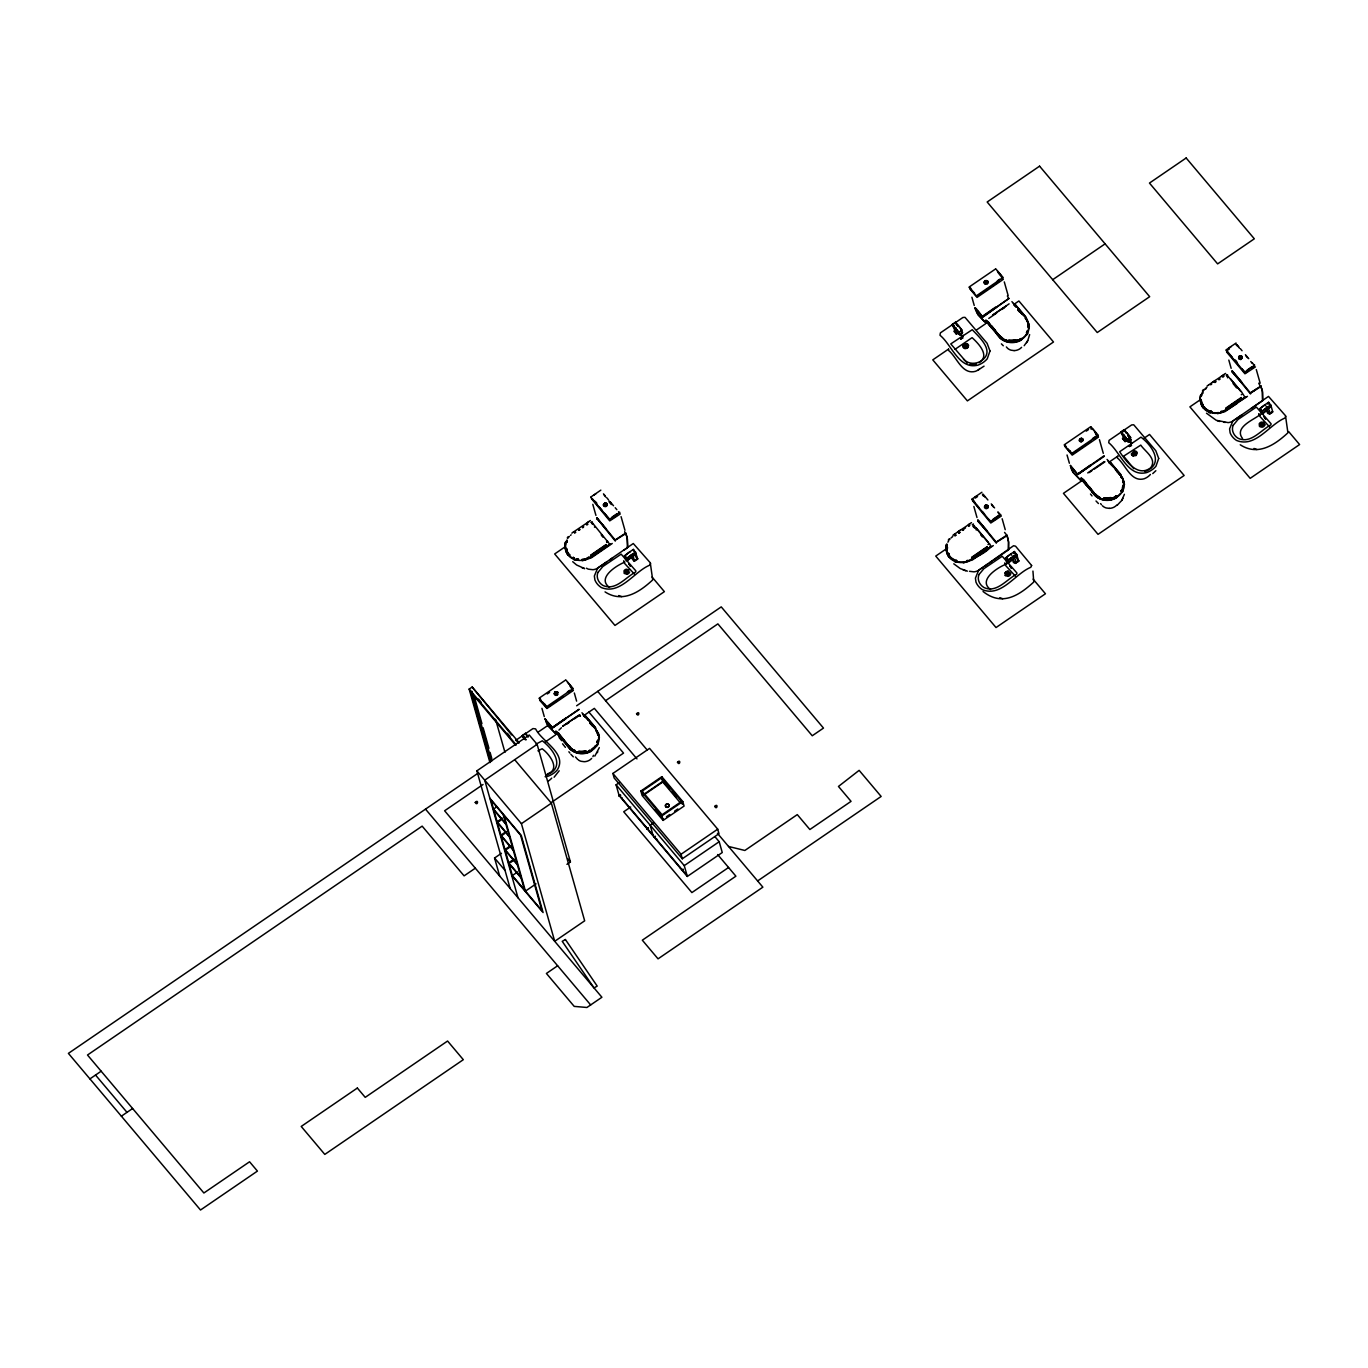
<?xml version="1.0" encoding="UTF-8"?>
<svg xmlns="http://www.w3.org/2000/svg" width="1368" height="1368" viewBox="0 0 1368 1368"><rect width="100%" height="100%" fill="white"/><g stroke="black" fill="none" stroke-linecap="round" stroke-linejoin="round"><path stroke-width="1.5" d="M650.569 563.36L649.749 565.172C634.239 571.396 620.268 595.405 601.27 587.522A20.298 17.493 -15.8 0 1 594.909 579.981L594.362 575.996L597.628 568.079L633.281 543.524L650.279 562.795L652.707 579.912C639.42 592.207 622.628 603.339 605.049 591.899M1032.943 571.072L1033.763 582.033C1018.288 596.191 1001.667 606.263 983.062 591.506M1285.783 416.265L1284.962 418.061C1269.453 424.285 1255.482 448.311 1236.484 440.411A20.298 17.493 -15.8 0 1 1230.123 432.887L1229.593 428.885L1232.842 420.985L1268.495 396.412L1285.493 415.701L1287.921 432.801C1274.634 445.113 1257.859 456.245 1240.263 444.788M555.528 694.91L556.605 694.859A1.83 1.573 -15.8 0 0 557.511 694.294C559.409 692.584 552.125 696.791 555.613 691.849C561.034 695.029 550.295 692.926 557.118 692.311A1.881 1.624 -15.8 0 1 557.614 692.738L556.417 691.951L556.981 693.901M987.354 281.911L986.619 283.125M1082.567 439.812C1083.456 442.223 1076.548 438.803 1082.31 438.581A2.001 1.71 -15.8 0 1 1082.943 439.333L1083.046 439.744M605.596 506.006L605.819 506.074A2.001 1.71 -15.8 0 0 606.725 505.459C606.178 499.149 607.306 508.195 603.716 504.792C606.64 501.475 602.279 503.988 606.52 503.68M987.764 505.476L987.781 507.579A2.001 1.71 -15.8 0 1 986.875 508.195L987.508 505.698L987.422 507.135M1242.212 357.937L1241.939 358.365A2.001 1.71 -15.8 0 1 1241.033 358.98L1241.853 356.997L1240.314 358.809L1239.032 356.962L1240.588 356.022L1241.785 357.082M986.824 508.229L987.85 505.681M1240.964 358.997C1243.119 357.869 1241.221 354.073 1242.195 357.92M556.519 692.003L555.015 692.482L557.392 692.892M555.254 692.926L555.784 692.225M555.545 692.037L556.246 691.866M985.182 281.569L986.619 280.679L987.884 281.808M986.106 280.816L984.55 281.825L985.405 283.45L987.542 282.218L985.507 280.782L987.08 281.175M1080.327 439.333C1084.79 439.675 1080.857 441.642 1080.019 441.06M1082.498 439.607L1081.353 438.529L1080.378 439.367M1080.925 438.991L1082.977 439.384L1081.028 438.29L1079.318 439.744L1080.549 438.632M962.781 346.412L963.397 344.428M967.142 346.531L965.021 347.438A1.83 1.573 -15.8 0 1 964.03 346.258L965.107 344.685M964.115 345.83L964.235 346.651A1.727 1.488 -15.8 0 0 965.175 347.763L967.056 347.301L967.261 345.796A1.727 1.488 -15.8 0 0 966.321 344.685M1132.807 453.27L1132.738 453.697A1.83 1.573 -15.8 0 0 1133.73 454.894L1135.628 454.313M1135.97 453.253L1135.714 454.398M1136.073 453.287L1135.748 454.757M1079.899 440.599L1080.617 440.958M556.93 694.038L554.929 693.952L555.288 692.14M986.379 280.543L987.063 280.748M1081.199 438.376L1081.832 438.393M987.679 282.902L987.474 283.193A1.83 1.573 -15.8 0 1 986.585 283.757L987.679 282.663M1082.823 440.667L1082.618 440.958A1.83 1.573 -15.8 0 1 1081.729 441.522L1082.823 440.428M524.696 738.378L524.816 738.429A23.923 4.412 55.6 0 1 526.03 739.883A29.463 5.438 55.6 0 0 524.628 738.121L522.371 735.471L525.5 733.316L527.757 735.984A29.463 5.438 55.6 0 1 528.219 736.531M527.826 736.24L527.945 736.292A23.923 4.412 55.6 0 1 528.356 736.771M987.422 505.698C985.49 504.04 984.259 510.486 987.593 506.793M1241.545 357.8L1240.827 358.211A2.36 2.035 -15.8 0 0 1239.63 356.689L1239.596 358.365L1241.631 357.732M557.204 691.917L554.912 692.02L554.279 693.918A1.984 1.71 -15.8 0 0 554.929 694.67L555.408 694.807M554.981 693.986L555.374 692.567M1080.566 438.871L1079.694 440.017L1080.771 439.043M605.135 506.211L604.006 505.921A1.83 1.573 -15.8 0 1 603.425 505.168C603.921 501.304 609.803 505.134 604.588 504.142M1240.759 359.066L1239.22 358.826A1.83 1.573 -15.8 0 1 1238.639 358.074L1239.049 356.62M557.734 692.67L555.049 692.02L554.519 694.157M628.391 572.251L626.698 570.764M1009.362 573.551L1009.293 574.355A1.83 1.573 -15.8 0 1 1007.857 575.329L1006.215 574.44M1263.519 424.337L1263.348 425.055A1.727 1.488 -15.8 0 1 1261.997 425.978L1260.834 425.773M1263.605 425.157L1261.792 423.225A1.83 1.573 -15.8 0 0 1260.373 424.166L1260.783 425.875M1264.836 424.832L1263.861 422.456M615.309 541.078L596.893 518.352M996.366 543.199L977.966 520.575M1250.523 393.984L1232.123 371.361M604.553 506.057L603.391 504.706L604.622 503.39A1.881 1.624 -15.8 0 0 603.869 503.988L604.143 505.596M986.619 508.28L985.063 508.041A1.83 1.573 -15.8 0 1 984.515 507.408L985.268 505.408M986.704 508.161C981.677 505.801 988.295 504.843 987.08 505.134M1240.708 358.177L1240.725 358.142A2.377 2.035 -15.8 0 0 1239.442 356.672L1241.853 356.928M605.716 503.578L604.913 503.116L606.229 503.424M986.55 507.511L985.199 507.066L986.961 507.46M1240.52 358.45L1239.579 357.219M1240.861 358.929C1234.945 357.766 1243.495 354.876 1241.357 356.962M623.808 550.278L627.416 547.816L627.69 545.576L626.954 536.94L624.646 531.656M987.645 506.605L986.431 508.007L984.515 506.929M1006.078 551.578L1008.472 549.936L1008.609 542.361L1007.122 535.572L1004.557 532.409M1251.156 408.57L1262.63 400.721L1262.168 389.846L1258.714 383.194M985.37 283.774L984.481 283.056M1012.799 556.212L1015.449 556.742L1015.501 554.143M627.416 547.816L627.467 539.642A75.462 13.919 55.6 0 0 626.886 536.615L625.792 533.024L615.155 539.984L596.841 517.72M1008.472 549.936L1008.524 541.762A75.462 13.919 55.6 0 0 1007.942 538.736L1006.865 535.144L996.212 542.104L977.898 519.84M1262.63 400.721L1262.681 392.548A75.462 13.919 55.6 0 0 1262.1 389.521L1260.749 386.169M985.883 280.526L984.618 282.492L986.533 283.672M986.875 505.391L985.747 505.151A1.984 1.71 -15.8 0 0 984.84 505.784L984.515 506.776M984.892 506.348L984.96 506.314A1.796 1.556 -15.8 0 0 984.738 506.912L984.84 506.895M1239.203 357.988C1240.52 358.69 1237.407 356.176 1240.383 358.467M982.822 317.222L1008.746 298.515L1007.344 295.95M986.02 505.083L984.926 505.767M1241.58 356.467L1239.853 356.108L1241.238 355.919M1080.327 441.385L1079.728 441.094M1239.032 357.236L1239.117 357.082A1.813 1.573 -15.8 0 0 1238.81 357.749M984.652 281.876L986.619 283.039L984.635 281.705M596.602 518.882L597.2 518.147L606.195 529.553M1029.642 334.63L1027.744 340.649L1024.17 345.711M645.132 826.118L645.73 826.905M1240.006 356.227L1241.135 355.919M563.377 739.387L564.3 740.926M984.892 282.253L984.892 283.569A1.984 1.71 -15.8 0 1 984.259 282.817L984.515 283.108M947.237 546.003L946.895 547.388A16.638 14.347 -16 0 0 946.707 551.15A16.279 14.039 -16 0 0 948.947 557.118M977.949 311.374C990.911 328.406 969.792 298.07 976.205 311.203A75.479 35.688 -40.1 0 0 977.778 314.315L984.567 321.788M1104.027 455.8L1077.608 474.251L1070.494 465.394L1071.349 468.967A75.479 35.688 -40.1 0 0 1072.922 472.063L1080.6 480.271M975.162 307.817L978.188 314.931L986.362 323.224M1070.306 465.582L1073.333 472.695L1081.507 480.989M635.197 553.253L633.555 554.981L631.982 554.604M984.173 282.577L984.413 281.398L984.225 282.697M964.235 346.275L966.441 345.129M962.764 346.361A3.198 2.753 -15.8 0 0 964.508 348.412L967.433 348.105L968.595 345.625A3.198 2.753 -15.8 0 0 966.851 343.573M1132.738 453.321L1135.064 452.107M606.93 504.963L606.93 503.629M599.304 747.629L594.824 756.128M1124.41 494.293L1121.743 500.431L1117.109 505.356M606.503 504.655C604.622 506.451 607.135 504.074 606.058 505.202M1104.318 456.279L1077.881 474.269M524.012 736.531L523.722 737.249A1.949 1.676 -15.8 0 0 524.371 738.617M625.364 571.687L625.569 572.97M625.604 572.867L626.801 573.209A1.83 1.573 -15.8 0 0 628.22 572.234L628.271 571.807M629.605 571.892L629.365 572.594A3.198 2.753 -15.8 0 1 626.869 574.235L624.201 573.397L624.013 570.849A3.198 2.753 -15.8 0 1 626.51 569.208L629.177 570.046M953.975 325.43L953.684 326.165A1.949 1.676 -15.8 0 0 955.103 327.841L955.958 327.79M1008.336 571.294L1007.549 571.277A3.198 2.753 -15.8 0 0 1005.07 572.987L1005.275 575.569M1010.661 574.013L1010.422 574.714A3.198 2.753 -15.8 0 1 1007.925 576.373L1005.258 575.518M1264.819 424.781L1264.579 425.499A3.198 2.753 -15.8 0 1 1262.1 427.192L1259.928 426.748M948.571 349.182L948.64 350.499C956.882 357.065 961.995 374.918 975.35 371.361A14.21 12.244 -15.8 0 0 979.42 369.138M555.887 730.957L568.814 746.5M592.908 756.675L593.49 755.307M972.477 500.688L990.808 523.004L1001.325 516.027L997.922 511.82M1255.431 366.915L1244.965 373.789L1226.549 351.952M545.148 718.884L552.33 727.656L578.938 709.308M539.659 700.228L546.943 708.487L573.363 690.447L569.977 685.898M969.69 288.631L977.043 297.386L1003.325 279.346L998.212 272.745M1064.834 446.396L1072.187 455.134L1098.47 437.11L1095.084 432.562M984.857 282.731L985.353 283.159M1079.626 440.821L1079.352 440.479A1.984 1.71 -15.8 0 0 1080.036 441.334L1080.583 440.513A2.274 1.966 -15.8 0 1 1082.208 439.384L1082.396 439.111M987.747 281.603L987.029 281.62A2.291 1.966 -15.8 0 0 985.268 283.005L984.943 282.902M1080.481 440.513L1080.327 438.871M555.374 693.85L556.656 694.192L555.237 694.123A2.291 1.966 -15.8 0 1 557.118 692.789L557.135 692.635M591.421 498.602L609.735 520.883L620.217 514.009L618.541 511.683M1232.055 370.625L1250.369 392.89L1261.022 385.93M1009.122 298.446L982.737 316.504M976.273 530.066L976.017 529.177M559.17 770.783L554.091 777.246M1150.898 467.463C1157.14 458.707 1144.896 451.406 1140.775 445.113L1123.641 456.16L1133.747 468.677M1026.599 342.667L1027.744 340.649M1121.743 500.431L1122.889 498.414M597.252 752.691L597.782 751.75M597.166 745.714L597.919 744.414M1027.146 334.613L1027.881 333.313M1122.273 492.377L1123.025 491.078M609.735 519.156L619.789 512.316M959.549 334.425L952.846 325.977L956.352 333.416C950.88 320.249 964.372 345.591 961.054 330.201M959.378 334.715L962.61 332.321M1128.087 442.172L1121.538 433.434L1125.043 440.872C1117.93 429.603 1138.518 453.321 1127.933 435.298M1131.319 439.778L1127.899 435.776M981.266 551.954L980.069 552.894M968.356 346.976L966.749 348.395M977.983 520.336L987.474 531.194M570.935 748.416A15.903 13.697 -15.8 0 1 569.464 746.894L558.247 732.735M989.765 324.216L988.209 321.634M1086.996 484.46L1083.353 479.399M606.828 545.661L602.946 548.363M567.241 537.949L568.199 536.615M948.298 540.069L949.255 538.736M1202.455 390.855L1203.412 389.521M558.52 733.077L559.102 734.496M574.851 750.28L575.227 751.254M625.689 558.349L624.766 558.144L625.911 556.998M1080.173 439.795L1081.421 439.231M554.314 693.781L554.296 693.747A1.796 1.556 -15.8 0 1 557.135 692.345L557.152 692.396M987.115 281.295L986.841 281.038A1.796 1.556 -15.8 0 0 985.678 281.107L985.045 281.466M985.883 280.594L985.114 280.868M1081.148 477.569L1093.921 493.164M578.322 751.836L576.629 751.716M1129.079 441.813L1129.729 440.821L1129.045 441.436M986.431 321.377L991.509 327.858M1117.639 456.279L1117.348 457.955C1125.59 464.521 1130.703 482.374 1144.058 478.8A14.21 12.244 -15.8 0 0 1150.42 474.457M624.766 558.144L626.903 560.675L636.017 553.595L633.863 551.065M1007.977 562.795L1017.074 555.716L1018.476 560.658L1015.466 562.71C1017.467 550.329 1002.385 573.141 1007.737 558.435M1262.117 413.581L1271.231 406.484L1272.616 411.443L1269.607 413.495C1270.102 401.628 1259.637 422.336 1261.125 409.904M1014.457 551.526L1016.937 555.134L1013.842 557.734L1013.209 556.571A23.923 11.32 -40.1 0 0 1008.25 560.418L1005.446 558.093A29.463 13.937 -40.1 0 1 1011.209 553.698L1014.457 551.526L1013.774 553.476M1268.615 402.295L1271.094 405.903L1267.999 408.519L1267.366 407.356A23.923 11.32 -40.1 0 0 1262.408 411.204L1259.603 408.878A29.463 13.937 -40.1 0 1 1265.366 404.483L1268.615 402.295L1267.931 404.244M606.708 505.322L605.665 506.04M1152.762 473.602L1155.857 470.712M604.263 503.817L604.263 503.817A2.377 2.035 -15.8 0 1 605.614 505.339L604.639 505.51L605.819 505.373M977.658 521.003L987.251 531.673M1231.816 371.788L1241.409 382.442M1006.335 561.273L1007.857 562.505L1006.865 561.461M1260.544 412.007L1262.014 413.29L1260.92 412.349M963.397 344.462L966.868 343.624M961.345 333.604L960.592 334.134M1083.49 479.946L1084.208 481.16M584.563 558.845L582.084 559.341M961.14 333.775L961.858 333.193L960.575 334.219M1129.848 441.231L1130.242 440.872M605.614 545.524L606.571 544.789M968.698 526.338L969.69 525.62M1222.855 377.106L1223.83 376.388M1000.658 514.488L990.808 521.293M995.921 307.612L982.446 316.948M565.959 718.713L552.484 728.05M1091.065 465.376L1077.591 474.713M982.566 316.179L995.63 307.082M552.569 727.673L565.668 718.183M1077.71 473.944L1090.775 464.846M587.351 522.559L590.429 520.507M968.424 524.679L971.485 522.627M1225.642 373.413L1208.491 385.024M590.959 496.943L600.843 490.137M571.841 533.11L573.38 532.169M610.47 544.071L591.147 557.375M972.015 499.064L981.899 492.258M952.915 535.23L954.436 534.289M1226.173 349.849L1236.056 343.026M1207.072 385.998L1208.594 385.075M991.526 546.191L972.203 559.495M1241.118 400.123L1245.684 396.976M1237.39 403.286L1224.736 411.751L1217.52 413.683M606.024 544.601L590.6 555.22M606.212 544.926L590.788 555.528M604.998 547.747L609.786 544.276L592.737 523.294L592.019 523.79M612.248 543.455L591.386 557.802L582.306 560.794M976.581 295.71L1002.83 277.653M572.867 688.754L546.396 706.88M579.04 709.53L552.604 727.28M1071.725 453.475L1097.974 435.417M987.08 546.721L971.656 557.34M987.286 547.046L971.844 557.648M993.305 545.576L972.443 559.922L963.363 562.915M1241.238 397.507L1225.813 408.109M1247.462 396.344L1226.361 410.28L1219.315 412.965A16.484 14.21 -15.8 0 1 1200.762 402.876A16.946 14.603 -15.8 0 1 1200.591 399.644M593.575 495.319L596.055 493.626M604.314 505.049L605.255 505.63M574.457 532.614L575.466 531.93M578.476 529.861L579.485 529.177M582.494 527.125L583.486 526.423M586.496 524.371L587.505 523.688M574.731 533.024L575.723 532.357M578.698 530.322L579.69 529.638M582.665 527.603L583.657 526.919L582.785 527.655M587.624 524.201L586.633 524.885L587.744 524.252M578.818 530.356L579.81 529.69M564.899 546.961L554.673 553.954L614.967 625.433L664.386 591.643L652.057 577.022M611.992 517.138L616.934 513.752M612.419 518.421L616.917 515.36M969.228 286.955L995.528 268.983M606.571 541.352L607.477 540.753M606.896 542.48L607.785 541.865M599.663 549.594L600.655 548.91M603.63 546.875L604.622 546.208M590.908 556.605L597.936 551.8M598.928 551.116L601.954 549.047M626.048 533.434L615.617 539.984M997.357 280.833L999.666 279.26M976.957 296.411L978.53 295.334M980.121 294.24L983.301 292.068M984.892 290.974L992.843 285.553M994.416 284.458L999.187 281.209M958.814 332.27L958.438 331.911A23.923 4.412 55.6 0 0 954.779 327.328L954.984 328.457L952.333 324.37L955.462 322.232L957.72 324.883A29.463 5.438 55.6 0 1 961.943 330.133L956.352 334.134L953.821 331.142M601.458 565.565L606.64 562.026M609.871 559.82L612.454 558.041M958.677 332.202L956.352 334.134M1009.122 303.85L992.57 315.17L1005.942 306.175M632.255 558.058L634.393 560.589L637.403 558.537L636.017 553.595M988.773 318.436L996.656 313.033M1001.906 309.442L1004.54 307.646M634.376 561.308L631.76 558.024L634.376 561.308L637.984 558.845L635.368 555.562M948.605 349.045L932.788 359.869L967.398 400.892L1053.497 342L1018.886 300.977L1013.62 304.585M976.718 329.825L985.507 323.806M1052.693 279.705L1105.105 243.846M489.949 762.592L469.156 689.096L472.148 687.044L519.259 742.909M978.975 362.742C990.586 355.851 978.257 343.282 972.084 337.657L955.018 349.336M984.054 366.145L978.24 369.941M539.266 698.056L565.565 680.084M547.251 693.952L549.56 692.379M567.395 691.934L569.704 690.361M551.749 704.246L546.978 707.512L545.028 704.298M553.339 703.169L556.519 700.997M558.11 699.903L559.7 698.826M561.29 697.731L562.864 696.654M569.225 692.293L572.405 690.122M515.616 740.43L532.956 728.58L535.606 728.87C541.608 741.507 567.72 753.306 557.255 769.962A20.298 17.493 -15.8 0 1 548.175 776.169L545.114 776.699M510.144 888.465L476.868 770.851L529.262 735.009L537.128 744.329L570.422 861.96L566.933 864.337M478.236 773.074L68.4 1053.377L200.515 1210.013L257.423 1171.093L249.557 1161.774L203.883 1192.999L87.501 1055.019L422.148 826.135L464.094 875.862L475.329 868.184M537.966 732.222L548.517 725.006M576.629 705.785L721.244 606.879L823.485 728.084L812.25 735.762L717.875 623.876L605.579 700.69M536.102 744.072L542.309 740.806C554.125 749.818 565.839 767.841 546.242 775.194M562.607 726.271L579.16 714.951M562.727 726.322L575.979 717.277M537.128 744.329L484.734 780.17L518.01 897.801M561.427 727.742L558.965 730.084M566.694 724.134L569.31 722.338M574.577 718.747L579.827 715.156L580.459 715.891M483.041 784.497L444.617 810.779L601.903 997.255L586.923 1007.481L574.201 1006.386L546.413 973.452L557.631 965.774M544.994 742.123L555.596 734.872M583.657 715.686L594.345 708.367L636.958 758.881M537.932 750.827L542.121 748.758C548.978 753.58 561.256 769.346 547.474 773.826M89.929 1078.89L101.146 1071.212M497.063 806.658L493.54 809.069L505.698 823.485M502.415 818.149L497.131 821.775L509.289 836.19M500.876 820.167L497.354 822.578L509.512 837.011M974.649 497.439L977.111 495.746M975.298 498.089L977.539 496.55M1064.372 444.72L1090.672 426.748M1086.209 431.142L1088.518 429.569M506.194 831.539L500.91 835.164L513.086 849.579M504.672 833.557L501.15 835.968L513.308 850.383M551.492 802.366L623.534 753.101L588.924 712.078M551.372 803.187L584.666 920.818L554.707 941.304L521.43 823.673L551.372 803.187L514.676 759.685M1092.502 438.598L1097.136 435.434L1095.563 433.571M1078.446 449.833L1072.085 454.176L1070.135 450.961M1080.036 448.738L1083.217 446.566M1084.807 445.489L1087.97 443.317M1089.561 442.223L1091.151 441.146M1094.332 438.974L1097.512 436.785L1097.136 435.434M954.522 535.418L955.514 534.734M958.523 532.665L959.532 531.981M962.542 529.929L963.551 529.245M964.56 528.561L965.551 527.86M968.561 525.808L969.57 525.124M958.78 533.11L959.772 532.443M962.747 530.408L963.739 529.724M1228.789 348.207L1231.268 346.531M958.882 533.161L959.874 532.477M1229.456 348.874L1227.216 350.413L1227.592 351.764L1232.038 357.031M973.075 525.91L973.811 525.415L988.534 542.874C997.443 548.773 970.887 559.512 965.158 562.18A16.484 14.21 -15.8 0 1 946.605 552.108A16.946 14.603 -15.8 0 1 947.203 544.943M612.881 773.467L649.561 748.381L717.721 829.179L719.004 833.693L682.307 858.779L614.164 777.982L612.881 773.467L681.042 854.265L682.307 858.779M973.4 527.039L973.811 525.415M510.264 845.886L504.98 849.511L517.138 863.926M510.486 846.706L505.202 850.315L517.361 864.73M947.665 547.918L935.746 556.075L996.024 627.553L1045.443 593.763L1033.114 579.143M499.662 876.033L494.566 858.01L501.475 853.29M993.048 519.259L997.99 515.89M1121.042 431.826L1123.299 434.477A29.463 5.438 55.6 0 1 1127.523 439.726L1127.146 439.367A23.923 4.412 55.6 0 0 1123.487 434.785L1123.692 435.913L1121.042 431.826L1124.171 429.672L1126.428 432.322A29.463 5.438 55.6 0 1 1130.652 437.589L1125.06 441.59L1127.471 439.932M121.376 1116.185L132.611 1108.507M1121.332 432.835L1124.462 430.698L1124.171 429.672M993.476 520.541L995.733 519.019M715.105 836.874L719.192 841.713L722.253 852.538L687.317 876.443L619.157 795.629L616.096 784.822L619.584 782.428M514.009 859.172L508.725 862.78L520.9 877.196M510.726 862.387L514.248 859.976M1210.68 384.818L1211.689 384.134M1214.698 382.082L1215.69 381.398M1218.717 379.329L1219.709 378.645M1222.718 376.593L1223.727 375.892M1214.921 382.544L1215.913 381.86M1218.888 379.825L1219.982 379.192M1227.233 376.696L1227.968 376.2L1240.844 391.47M1087.714 472.935L1104.267 461.614M1089.167 472.593L1091.801 470.797M1094.417 469.002L1104.934 461.82M1227.541 377.807L1227.968 376.2M987.952 544.601L988.842 544.002M1081.011 481.331L1063.449 493.335L1098.042 534.358L1184.141 475.483L1149.547 434.46L1144.264 438.068M1109.123 462.093L1117.912 456.091M1200.112 399.866L1189.904 406.86L1250.181 478.338L1299.6 444.549L1288.639 431.553M971.793 557.819L972.785 557.152M975.76 555.117L976.752 554.433M979.727 552.398L980.719 551.714M985.678 548.329L986.67 547.645M1247.206 370.044L1252.148 366.658M971.964 558.725L973.982 557.357M974.803 556.742L977.983 554.604M978.77 554.023L982.002 551.868M983.011 551.184L988.021 547.747M1007.122 535.572L996.673 542.104M1247.633 371.327L1245.393 372.865L1245 371.515M1252.13 368.248L1254.37 366.727L1253.994 365.359M512.35 875.571L491.009 800.126L520.575 835.181L541.916 910.626L512.35 875.571L517.634 871.946M640.857 791.046L661.821 776.699L682.786 801.562L684.068 806.077L663.104 820.407L642.139 795.543L640.857 791.046L661.821 815.909L663.104 820.407M642.909 793.919L642.122 791.149L661.599 777.828L681.52 801.46L682.307 804.23M645.628 793.149L663.087 781.214L669.653 788.977M643.302 795.304L662.779 782L661.599 777.828M630.716 807L623.722 811.771L691.883 892.586L728.563 867.483M983.165 567.258L978.171 570.576A9.832 8.482 -15.8 0 1 973.948 571.841L969.485 571.294M985.114 565.924L987.696 564.146M989.628 562.829L992.227 561.051M993.527 560.162L1004.881 552.398M1241.306 394.736L1242.691 393.642L1244.965 397.353L1226.326 410.195M1233.286 404.312L1232.089 404.21M1226.121 409.511L1238.16 401.269M1238.741 400.824L1242.178 398.516M1255.961 389.384L1250.831 392.89L1261.262 386.34M536.034 883.882L525.449 891.115L504.108 815.67M1150.864 467.634C1138.005 477.791 1125.984 461.221 1119.657 451.731L1140.98 437.144C1152.796 446.173 1164.493 464.197 1144.913 471.55M1015.432 563.428C1024.016 556.571 1013.021 567.583 1012.901 560.418M1241.853 414.932L1234.073 420.25M681.52 801.46L662.044 814.764L642.122 791.149M661.821 815.909L682.786 801.562M653.665 822.835L650.176 825.212L652.998 835.215M666.472 816.713L669.721 814.49M674.578 811.156L677.827 808.95M1269.59 414.213C1278.157 407.339 1267.178 418.369 1267.059 411.204M681.042 854.265L717.721 829.179M687.317 876.443L684.256 865.619L719.192 841.713M757.615 880.941L881.146 796.45L859.138 770.355L838.464 786.446L851.05 801.357L809.873 829.521L797.288 814.61L744.859 850.469L728.511 846.45M601.031 565.856L597.115 568.455A9.832 8.482 -15.8 0 1 592.891 569.704L588.428 569.173A9.148 7.883 -15.8 0 1 586.53 568.199M573.26 532.118L588.975 521.584M591.198 522.593L592.327 521.824M958.147 531.656L960.917 529.758M954.334 534.255L970.032 523.705M972.255 524.714L973.4 523.944M1212.304 382.424L1215.075 380.543M1221.197 376.525L1224.189 374.473M1226.412 375.499L1227.558 374.729M1226.002 408.433L1241.511 398.002M592.378 556.451L584.102 560.059A16.484 14.21 -15.8 0 1 565.531 549.97A16.946 14.603 -15.8 0 1 565.788 543.968M633.401 549.406L630.152 551.578A29.463 13.937 -40.1 0 0 624.389 555.972L627.108 558.366A23.923 11.32 -40.1 0 1 632.153 554.45L632.768 555.613L635.881 553.014L633.401 549.406L633.675 550.415M635.59 551.988L632.341 554.177A29.463 13.937 -40.1 0 0 626.578 558.571M1016.646 554.108L1013.397 556.297A29.463 13.937 -40.1 0 0 1007.635 560.692M1270.804 404.894L1267.555 407.065A29.463 13.937 -40.1 0 0 1261.792 411.46M1244.948 372.062L1254.73 365.119M1232.756 421.122L1232.329 421.361A9.832 8.482 -15.8 0 1 1228.105 422.609L1216.255 420.301L1206.49 413.204M1022.135 338.99L1014.492 341.897L1006.916 341.384M592.173 750.074L584.529 752.999M1117.28 496.755L1107.157 499.85M1220.701 411.597L1221.641 411.101M966.543 560.812L967.484 560.316M1016.236 339.845L1015.535 340.102A16.672 14.364 -15.8 0 1 1008.729 340.461M1111.38 497.61L1110.679 497.866A16.672 14.364 -15.8 0 1 1103.873 498.226M586.274 750.946L585.572 751.203A16.672 14.364 -15.8 0 1 578.767 751.545M624.389 555.972L624.919 555.767A23.923 11.32 -40.1 0 1 629.964 551.851L630.255 551.834M1259.603 408.878L1260.219 408.604A23.923 11.32 -40.1 0 1 1265.178 404.757L1265.81 405.92M1005.446 558.093L1006.061 557.819A23.923 11.32 -40.1 0 1 1011.02 553.972L1011.653 555.151M587.385 559.221L583.23 560.281M1222.599 412.127L1218.443 413.17M968.441 561.359L964.286 562.402M583.401 715.532L585.436 717.242M965.073 344.668L966.372 344.651A1.83 1.573 -15.8 0 1 967.364 345.83M1134.072 450.91L1131.49 453.868A3.198 2.753 -15.8 0 0 1133.234 455.92L1136.124 455.51L1137.287 453.082A3.198 2.753 -15.8 0 0 1135.577 451.064L1134.055 450.859M986.721 505.288L985.883 505.168M594.413 527.005L595.268 527.347M976.205 364.093L970.049 364.298M1083.046 439.932L1083.046 439.812A1.881 1.624 -15.8 0 0 1082.721 439.402M605.289 505.544L603.869 504.877L605.118 505.63M1090.98 426.782L1098.042 434.99M565.993 680.118L572.953 688.326M1259.432 426.337L1259.227 423.755A3.198 2.753 -15.8 0 1 1261.706 422.062L1263.878 422.507M1261.929 423.67L1263.091 423.892M625.159 571.26A1.83 1.573 -15.8 0 1 626.578 570.285L628.117 570.781M1006.215 573.38A1.83 1.573 -15.8 0 1 1007.652 572.405L1009.396 573.654M1007.771 572.901L1009.225 573.346M1007.429 575.227L1007.84 575.21A1.727 1.488 -15.8 0 0 1009.191 574.286M1081.25 438.581L1082.208 439.384A2.291 1.966 -15.8 0 0 1080.412 440.77M965.859 347.404L965.038 347.318A1.727 1.488 -15.8 0 1 964.098 346.189M966.013 348.583L964.508 348.412M1134.568 454.86L1133.747 454.774A1.727 1.488 -15.8 0 1 1132.807 453.646M580.357 753.118L582.05 753.187M1105.344 498.875L1103.805 498.568M1014.098 350.601L1011.072 350.191A9.867 8.516 -15.8 0 1 1007.635 348.327L1006.369 346.942M1109.243 508.366L1106.216 507.956A9.867 8.516 -15.8 0 1 1102.779 506.092L1102.437 505.767M574.868 750.57L574.526 750.536A16.074 13.851 -15.8 0 0 575.176 750.844M1261.176 425.927L1261.997 425.978A1.83 1.573 -15.8 0 0 1263.434 425.14M1008.336 571.243L1010.73 573.38M1105.464 499.782L1099.581 498.209A17.698 15.253 -15.8 0 1 1094.93 494.823L1084.414 482.271M953.77 563.821L960.302 568.592L967.381 571.14M1223.642 422.062L1225.164 422.49M1237.031 344.787L1238.707 346.771M1217.264 420.677L1219.897 421.515M963.106 569.892L965.74 570.747M582.033 567.771L584.683 568.626L576.612 564.984L572.713 561.701M1006.078 340.461L1005.087 340.085M985.422 505.886L985.422 505.972A2.377 2.035 -15.8 0 1 986.687 507.46L986.653 507.289M625.792 559.478L626.681 560.145M1253.994 448.447L1256.867 449.525M999.837 597.662L1002.71 598.756M618.764 595.542L621.653 596.619M576.954 752.486L574.474 751.545A17.698 15.253 -15.8 0 1 569.823 748.159L559.307 735.608M1208.748 412.401L1210.167 412.948M954.59 561.615L956.01 562.18M573.534 559.495L574.936 560.059M995.853 268.966L1002.915 277.225M626.903 560.675L633.213 556.434L634.393 560.589M1002.487 338.358L1003.941 339.11M1099.085 496.875L1097.632 496.122A16.074 13.851 -15.8 0 1 1097.033 495.78M572.525 749.459L573.979 750.211M1095.358 494.412A16.074 13.851 -15.8 0 0 1096.452 495.353L1098.094 496.464M570.182 747.321L572.987 749.801A16.074 13.851 -15.8 0 0 573.808 750.245M990.552 589.54C977.744 580.357 996.964 568.028 1004.847 564.693L1015.757 576.509M609.495 587.419C596.687 578.236 615.908 565.907 623.791 562.556L634.701 574.389M1130.652 437.589L1130.395 437.367A23.923 4.412 55.6 0 0 1126.616 432.647L1126.616 433.519M961.943 330.133L961.687 329.91A23.923 4.412 55.6 0 0 957.908 325.191L958.113 326.319L955.89 323.891M963.465 359.134C968.185 364.486 976.769 364.521 982.173 360.177C994.964 350.67 978.958 336.956 972.272 329.705L950.777 343.898L967.261 363.118M1263.04 423.413L1263.553 424.439M1260.954 426.217L1260.287 425.294M577.672 759.428L575.483 756.966M1003.291 345.779L1001.41 343.864M1098.436 503.527L1096.007 500.996M573.329 756.863L570.901 754.332M1095.289 493.985L1096.606 495.336M1261.86 412.52L1261.501 412.196M1232.312 371.138L1241.631 381.963M606.417 529.074L596.978 518.54M1025.47 318.009L1026.274 318.949M1073.093 469.139L1077.522 474.32M547.987 722.475L552.415 727.656M1015.825 306.261L1016.629 307.202L1011.91 301.644M1018.22 309.065L1024.598 316.538M1019.006 310.416L1022.238 314.195M1111.774 464.966L1113.364 466.83M1114.168 467.771L1114.954 468.694M1115.758 469.634L1122.803 478.27L1124.496 484.426M1117.382 471.96L1120.204 475.277M588.257 720.166L581.947 712.745M589.061 721.09L589.847 722.03M590.651 722.971L593.832 726.699M594.635 727.639L598.5 733.299L599.389 737.762M590.121 722.766L592.276 725.296M595.097 728.614L593.216 726.408L593.866 727.246M1014.919 304.106L1025.795 316.914M1014.663 304.123L1025.538 316.931M1013.449 303.457L1015.039 305.321M1018.476 309.39L1023.64 315.478M1110.064 461.871L1120.939 474.679M1109.807 461.888L1120.683 474.696M1107.054 459.409L1113.62 467.155M1115.245 469.087L1120.426 475.158M1107.789 460.691L1111.004 464.487M998.948 335.126L987.115 321.001M998.777 335.416L985.9 319.958M952.333 324.37L954.59 327.02A29.463 5.438 55.6 0 1 958.814 332.27M1094.092 492.873L1082.259 478.766M584.957 715.207L594.841 726.836M584.7 715.225L595.832 728.015M586.615 718.268L588.514 720.491M590.138 722.424L595.319 728.494M582.683 714.028L585.897 717.824M568.985 746.21L557.152 732.102M1226.07 350.293L1244.487 372.028M990.329 521.259L971.861 499.32M603.716 505.681L603.664 505.613A1.813 1.573 -15.8 0 1 605.357 503.441A1.796 1.556 -15.8 0 1 606.896 503.954M609.273 519.139L590.805 497.2M1240.366 348.703L1242.059 350.738M1245.393 354.671L1248.745 358.673M1252.079 362.606L1253.772 364.623M1239.425 348.105L1236.193 344.257L1236.569 345.608M1245.906 355.766L1247.513 357.698M1250.762 361.528L1252.37 363.443M1235.304 360.006L1236.911 361.921M1235.372 360.998L1237.595 363.632M1242.059 368.898L1244.281 371.549M1268.905 403.321L1271.094 405.903M1267.469 410.964L1269.607 413.495M1230.584 378.936L1242.178 392.684M1226.412 375.106L1228.276 377.312M1233.013 383.45L1236.586 387.931M1269.914 427.278L1259.005 415.462C1252.626 420.233 1233.987 427.705 1242.572 438.547M997.409 271.155L1000.88 275.242M1014.697 305.321L1016.099 306.979M1018.22 309.476L1021.725 313.648M1018.22 309.955L1020.306 312.417M1017.963 310.194L1019.314 311.784M1124.975 441.317L1122.444 438.324L1125.06 441.59M1092.553 428.919L1096.024 433.006M972.853 291.179L974.58 293.231M972.238 290.82L970.271 287.605M1111.945 465.582L1108.85 462.11L1109.089 462.948M1115.467 469.754L1117.57 472.251M991.783 325.943L992.86 327.208M993.425 328.046L995.511 330.526M990.21 324.695L992.535 327.516M993.014 328.029L996.708 332.458M997.238 333.022L999.495 335.741A15.903 13.697 -15.8 0 0 1000.367 336.836M988.602 323.378L992.347 327.824M996.485 332.715L999.717 336.562L993.339 329.158M992.638 328.32L988.021 321.907M1067.998 448.943L1069.725 450.995M1068.955 450.448L1070.511 452.312M1084.396 480.869L1085.782 482.511M1089.253 486.632L1090.638 488.291M1087.457 484.956L1093.938 492.685M1083.559 481.074L1090.176 488.769M1090.587 489.419L1094.81 494.412M1100.59 503.629L1101.496 504.706M982.857 493.968L987.901 499.97M991.236 503.886L994.587 507.904M983.66 495.404L985.268 497.319M991.749 504.997L993.356 506.912M998.212 512.675L1000.213 515.941M982.412 494.84L983.524 496.156M975.658 503.612L973.058 499.628M976.769 504.946L978.992 507.579M982.327 511.529L984.567 514.163M989.013 519.447L991.236 522.08L990.86 520.729M1014.748 552.535L1016.937 555.134M1016.51 557.956L1019.04 560.966M1013.312 560.179L1015.466 562.71M976.427 528.168L988.021 541.899M975.264 528.407L973.383 526.184L974.136 527.689M980.651 534.785L982.446 536.923M603.476 493.831L605.169 495.849M606.828 497.798L608.504 499.816M610.162 501.765L613.531 505.784M615.19 507.716L616.865 509.7M604.211 495.199L605.836 497.114M609.068 500.962L610.692 502.877M609.153 501.953L611.376 504.587M595.234 501.338L596.841 503.27M592.378 498.858L595.713 502.808M599.047 506.776L602.382 510.726M604.605 513.359L610.179 519.96L609.786 518.609M635.265 556.006L637.403 558.537M591.198 522.217L593.062 524.423L592.737 523.294M601.39 534.803L603.185 536.923M601.373 535.025L603.066 537.008M606.657 541.677L606.776 541.181M597.713 691.37L647.252 750.109M717.448 833.317L762.865 887.165L658.042 958.848L642.327 940.192L735.899 876.187L717.653 854.555M672.269 792.089L676.202 796.74M662.779 782L680.033 802.469M567.446 682.239L570.918 686.343M570.456 686.907L572.029 688.771M590.36 723.091L592.464 725.587M589.967 723.381L591.027 724.339M591.386 725.04L592.429 725.998M655.255 809.48L663.224 818.936M616.096 784.822L684.256 865.619M542.891 702.28L544.618 704.332M543.848 703.785L545.404 705.649M618.917 794.825L687.078 875.623M569.156 745.731L570.029 746.774M558.452 734.411L559.854 736.087M560.555 736.924L564.078 741.08M567.6 745.252L569.704 747.749M559.067 737.489L561.735 740.669M522.867 737.078L524.987 739.575M511.632 734.89L472.148 687.044M515.668 739.678L518.369 742.875M478.475 699.082L481.126 702.212M507.34 733.316L509.973 736.411M469.156 689.096L516.266 744.962M469.6 690.652L515.36 744.91M567.806 858.847L570.422 861.96M476.868 770.851L521.43 823.673M489.829 798.194L521.293 835.489L543.096 912.559L511.632 875.264M493.762 809.89L505.921 824.306M508.964 863.601L521.122 878.017M494.566 858.01L505.049 870.441M425.516 809.138L590.668 1004.933M95.538 1075.043L126.985 1112.338M1014.013 304.961L1014.748 305.833M985.73 320.933L1000.247 338.135A18.058 15.612 -16.2 0 0 1003.411 340.444A17.288 14.928 -15.7 0 0 1008.78 342.325L1010.336 342.53A16.638 14.347 -15.7 0 0 1014.594 342.41A16.279 14.056 -15.7 0 0 1021.554 339.965M996.725 334.083L999.256 337.075A17.921 15.441 -15.8 0 0 1002.573 339.811L1002.966 340.034A16.946 14.603 -15.8 0 0 1016.014 341.795A16.484 14.21 -15.8 0 0 1028.89 324.695C1022.17 310.844 1028.343 319.719 1029.352 326.661M1080.874 478.697L1086.654 485.623M1091.869 491.847L1094.4 494.84A17.921 15.441 -15.8 0 0 1097.717 497.576L1098.094 497.798A16.946 14.603 -15.8 0 0 1111.158 499.559M555.767 732.034L561.547 738.959M566.762 745.184L569.293 748.176A17.921 15.441 -15.8 0 0 572.611 750.912L572.987 751.135A16.946 14.603 -15.8 0 0 586.051 752.896M969.16 287.365L976.085 295.659M989.269 324.507L999.786 337.058A17.698 15.253 -15.8 0 0 1004.437 340.444M1064.304 445.13L1071.23 453.424M1082.447 480.578L1095.392 495.9A18.058 15.612 -16.2 0 0 1098.555 498.209A17.288 14.928 -15.7 0 0 1103.925 500.089L1105.464 500.295A16.638 14.347 -15.7 0 0 1109.739 500.175A16.279 14.056 -15.7 0 0 1116.698 497.713M539.197 698.467L546.123 706.76M557.34 733.915L570.285 749.236A18.058 15.612 -16.2 0 0 573.449 751.545A17.288 14.928 -15.7 0 0 578.818 753.426L580.357 753.631A16.638 14.347 -15.7 0 0 584.632 753.511A16.279 14.056 -15.7 0 0 591.592 751.049M958.113 326.319L955.462 322.232M595.525 728.751L598.996 735.779A16.484 14.21 -15.8 0 1 586.068 752.981M1120.82 475.996L1121.401 476.714A16.074 13.851 -15.8 0 1 1122.068 477.825M596.294 730.05L595.713 729.332A16.074 13.851 -15.8 0 1 596.961 731.162M1126.309 433.16L1124.462 430.698M562.573 743.799L565.394 747.356M527.638 736.805L526.201 734.907M524.525 738.942L522.371 735.471M1090.501 494.019L1092.006 495.917M568.883 751.767L569.875 753.033M680.204 867.517L680.153 867.825M622.012 798.194L622.081 797.869M961.054 330.663L962.439 332.629M656.879 839.131L656.726 839.319M1121.504 476.457L1124.103 482.442A16.484 14.21 -15.8 0 1 1111.175 499.645M1266.802 406.877L1268.769 407.869L1270.222 405.441M1203.891 408.194L1201.155 401.679M949.734 557.426L947.494 553.305A16.074 13.851 -15.8 0 0 952.915 559.769M625.073 572.405L626.903 573.534A1.727 1.488 -15.8 0 0 628.254 572.611L628.305 571.106M566.831 552.279L565.942 548.773M1123.214 479.911L1124.086 483.485M1028.069 322.147L1028.941 325.721M1256.286 369.548L1260.167 383.211M1228.823 360.075L1231.149 368.317M1200.557 401.747L1200.403 401.183A16.672 14.364 -15.8 0 1 1200.54 395.198M1099.427 439.658L1103.292 453.321M1090.843 427.979L1091.219 429.33M1065.415 445.369L1065.809 446.72M1067.04 454.997L1069.383 463.239M1004.283 281.893L1008.148 295.556M1001.992 277.67L1002.368 279.021M971.896 297.232L974.238 305.474M1002.145 518.763L1005.224 529.655M973.862 506.468L976.991 517.531M946.4 550.979L946.246 550.398A16.672 14.364 -15.8 0 1 946.382 544.43M621.072 516.642L624.954 530.322M592.806 504.347L595.935 515.411M661.821 776.699L662.676 779.709M565.343 548.859L565.189 548.277A16.672 14.364 -15.8 0 1 565.326 542.292M574.321 692.995L576.612 701.117M579.827 715.156L580.152 716.268M558.058 733.009L558.383 734.12M540.309 698.706L540.702 700.057M541.933 708.333L544.276 716.576M525.5 733.316L525.791 734.342M495.558 719.329L504.963 752.332M474.97 698.98L481.946 723.638M483.109 727.759L488.923 748.313M490.086 752.417L491.83 758.59M471.892 691.268L491.659 761.155M470.763 692.037L490.531 761.925M503.167 814.541L524.508 889.987M1263.434 423.994L1263.468 425.516A1.727 1.488 -15.8 0 1 1262.92 426.115M1009.276 573.209L1009.31 574.731A1.727 1.488 -15.8 0 1 1008.763 575.329M1006.335 574.885L1006.284 573.363A1.727 1.488 -15.8 0 1 1007.635 572.44M625.279 572.764L625.227 571.243A1.727 1.488 -15.8 0 1 626.578 570.319M598.671 734.992L598.979 736.822M947.015 550.894L947.203 547.217A15.629 13.458 -15.8 0 0 947.22 549.833M625.176 571.482A1.727 1.488 -15.8 0 1 626.527 570.559M628.134 572.166A1.727 1.488 -15.8 0 1 626.783 573.089M604.673 506.536A1.813 1.573 -15.8 0 0 605.785 506.536A1.881 1.624 -15.8 0 0 606.879 505.733M569.789 554.69A15.629 13.458 -15.8 0 1 569.293 554.211M568.421 553.168A15.629 13.458 -15.8 0 1 567.686 552.056M566.42 549.013A15.629 13.458 -15.8 0 0 566.814 550.261A15.27 13.167 -15.8 0 1 566.626 548.585M566.643 542.344A15.629 13.458 -15.8 0 1 567.139 541.027M578.1 559.033A15.168 13.064 -15.8 0 1 577.228 558.879M573.944 557.819A15.168 13.064 -15.8 0 1 573.192 557.46M566.968 549.714A15.185 13.082 -15.8 0 1 566.779 549.013M578.63 559.29A15.27 13.167 -15.8 0 1 576.869 558.982M590.976 556.673A16.074 13.851 -15.8 0 1 587.488 558.589M586.735 558.879A16.074 13.851 -15.8 0 1 582.101 559.922M578.271 559.854A16.074 13.851 -15.8 0 1 574.474 558.931M573.842 558.674A16.074 13.851 -15.8 0 1 571.79 557.614M571.243 557.255A16.074 13.851 -15.8 0 1 567.429 553.185M567.104 552.604A16.074 13.851 -15.8 0 1 565.976 549.389M566.591 542.532A16.074 13.851 -15.8 0 1 566.865 541.865M573.756 557.716A15.903 13.697 -15.8 0 1 573.106 557.426M568.233 553.459A15.903 13.697 -15.8 0 1 567.464 552.313M566.848 551.116A15.903 13.697 -15.8 0 1 566.181 549.218M566.403 542.429A15.903 13.697 -15.8 0 1 566.916 541.078M566.147 542.822A16.946 14.603 -15.8 0 1 567.258 540.377M574.15 557.802A16.074 13.851 -15.8 0 1 573.466 557.528M569.806 555.254A16.074 13.851 -15.8 0 1 565.993 549.594M565.548 547.61A16.074 13.851 -15.8 0 1 565.565 544.173M566.044 542.087A16.074 13.851 -15.8 0 1 566.848 540.069M567.976 538.171A16.074 13.851 -15.8 0 1 568.421 537.573M568.9 536.991A16.074 13.851 -15.8 0 1 569.413 536.41M570.524 535.35A16.074 13.851 -15.8 0 1 571.123 534.837M565.411 548.072A16.399 14.125 -15.8 0 1 565.548 542.19M567.891 554.998A16.279 14.039 -16 0 1 565.634 549.03A16.638 14.347 -16 0 1 565.6 547.149M557.699 694.551A1.813 1.573 -15.8 0 1 555.186 695.132M557.392 691.798A1.984 1.71 -15.8 0 1 558.024 692.55M597.115 732.718A15.629 13.458 -15.8 0 1 597.799 735.3M595.832 730.341A15.629 13.458 -15.8 0 1 596.551 731.504M597.542 740.379A15.168 13.064 -15.8 0 1 597.115 741.969M593.456 747.578A15.168 13.064 -15.8 0 1 592.806 748.176M592.105 748.741A15.168 13.064 -15.8 0 1 591.386 749.254M589.044 750.604A15.168 13.064 -15.8 0 0 589.847 750.194A15.27 13.167 -15.8 0 1 588.274 751.152M585.624 751.801A15.168 13.064 -15.8 0 1 584.752 751.99M597.149 742.362A15.27 13.167 -15.8 0 0 597.611 740.772A15.903 13.697 -15.8 0 1 597.166 742.226M595.456 745.543A15.27 13.167 -15.8 0 1 594.293 746.979M586.359 751.801A15.27 13.167 -15.8 0 1 584.495 752.229M597.286 732.29A16.074 13.851 -15.8 0 1 598.449 735.522M598.637 736.873A16.074 13.851 -15.8 0 1 598.637 738.959M598.312 740.96A16.074 13.851 -15.8 0 1 597.303 743.747M596.619 744.962A16.074 13.851 -15.8 0 1 591.899 749.852M591.232 750.28A16.074 13.851 -15.8 0 1 589.163 751.391M588.445 751.699A16.074 13.851 -15.8 0 1 584.683 752.776M579.194 752.913A16.074 13.851 -15.8 0 1 572.85 750.656M572.234 750.245A16.074 13.851 -15.8 0 1 569.601 747.817M595.696 729.982A16.074 13.851 -15.8 0 1 596.551 731.093A15.903 13.697 -15.8 0 0 595.713 729.777M597.406 732.769A15.903 13.697 -15.8 0 1 598.107 735.385M578.938 751.938A15.903 13.697 -15.8 0 1 578.185 751.819M575.278 751.015A15.903 13.697 -15.8 0 1 573.927 750.416M572.662 749.698A15.903 13.697 -15.8 0 1 571.482 748.877M597.269 731.777A16.074 13.851 -15.8 0 1 598.244 735.061M597.97 739.934A16.074 13.851 -15.8 0 1 597.286 741.969M572.525 749.527A16.074 13.851 -15.8 0 1 571.927 749.117M570.781 748.228A16.074 13.851 -15.8 0 1 570.251 747.749M569.755 747.236A16.074 13.851 -15.8 0 1 569.293 746.689M585.47 750.844A16.399 14.125 -15.8 0 1 578.784 751.186M591.643 758.436A9.148 7.883 -15.8 0 1 584.187 761.702L581.109 761.292A9.867 8.516 -15.8 0 1 578.442 760.027M551.749 778.101A14.21 12.244 -15.8 0 1 548.277 781.043M987.833 283.142A1.813 1.573 -15.8 0 1 987.183 283.894M985.165 284.031A1.813 1.573 -15.8 0 1 984.669 283.638M987.354 280.697A1.984 1.71 -15.8 0 1 987.987 281.449M1000.538 336.511A15.629 13.458 -15.8 0 1 999.615 335.502M1026.513 320.403A15.629 13.458 -15.8 0 1 1027.077 321.617M1020.596 338.648A15.168 13.064 -15.8 0 1 1019.81 339.093M1018.168 339.88A15.168 13.064 -15.8 0 1 1017.33 340.187M1027.111 331.261A15.27 13.167 -15.8 0 1 1026.342 332.954M1021.451 338.323A15.27 13.167 -15.8 0 1 1019.895 339.264M1018.237 340.051A15.27 13.167 -15.8 0 1 1016.321 340.7M1028.24 323.754A16.074 13.851 -15.8 0 1 1028.257 329.962M1027.556 331.997A16.074 13.851 -15.8 0 1 1026.923 333.279M1026.154 334.527A16.074 13.851 -15.8 0 1 1024.239 336.802M1023.674 337.332A16.074 13.851 -15.8 0 1 1022.495 338.306M1021.862 338.751A16.074 13.851 -15.8 0 1 1016.937 341.128M1016.185 341.35A16.074 13.851 -15.8 0 1 1007.635 341.538M1006.164 341.128A16.074 13.851 -15.8 0 1 999.563 336.716M1025.658 318.881A16.074 13.851 -15.8 0 1 1026.103 319.428A15.903 13.697 -15.8 0 0 1025.23 318.146M1026.906 320.591A16.074 13.851 -15.8 0 1 1027.556 321.805M1028.189 325.652A15.903 13.697 -15.8 0 1 1028.155 327.037M1006.66 340.375A15.903 13.697 -15.8 0 1 1005.241 339.914M1003.89 339.315A15.903 13.697 -15.8 0 1 1002.624 338.597M1001.444 337.776A15.903 13.697 -15.8 0 1 1000.897 337.315M1026.804 320.42A15.903 13.697 -15.8 0 1 1027.368 321.668M1002.607 338.033A15.698 13.526 -15.8 0 1 1001.29 337.007M1028.206 323.977A16.074 13.851 -15.8 0 1 1028.206 327.431M1027.248 330.868A16.074 13.851 -15.8 0 1 1026.94 331.518M1007.31 340.41A16.074 13.851 -15.8 0 1 1006.574 340.222M1001.889 338.016A16.074 13.851 -15.8 0 1 999.717 336.135M1025.333 317.752A16.074 13.851 -15.8 0 1 1026.581 319.462M1026.923 320.061A16.074 13.851 -15.8 0 1 1027.727 321.959M1015.432 339.743A16.399 14.125 -15.8 0 1 1008.746 340.085M1021.605 347.335A9.148 7.883 -15.8 0 1 1014.15 350.601M966.697 344.958A1.727 1.488 -15.8 0 1 967.638 346.07M1006.232 573.602A1.727 1.488 -15.8 0 1 1007.583 572.679M1005.087 573.021A3.198 2.753 -15.8 0 1 1007.566 571.328M986.909 508.571A1.796 1.556 -15.8 0 1 985.49 508.434M987.935 507.853A1.881 1.624 -15.8 0 1 987.457 508.315M948.742 554.177A15.629 13.458 -15.8 0 1 948.417 553.595M956.591 560.555A15.168 13.064 -15.8 0 1 955.787 560.281M948.725 553.835A15.168 13.064 -15.8 0 1 948.434 553.117A15.185 13.082 -15.8 0 0 948.793 553.784M956.061 560.555A15.27 13.167 -15.8 0 1 954.454 559.871M972.032 558.811A16.074 13.851 -15.8 0 1 970.681 559.666M969.279 560.384A16.074 13.851 -15.8 0 1 966.287 561.479M965.517 561.667A16.074 13.851 -15.8 0 1 957.685 561.701M957.07 561.547A16.074 13.851 -15.8 0 1 953.53 560.128M947.186 552.193A16.074 13.851 -15.8 0 1 947.22 546.02M956.916 560.572A15.903 13.697 -15.8 0 1 956.198 560.367M950.179 556.622A15.903 13.697 -15.8 0 1 949.717 556.109M948.537 554.433A15.903 13.697 -15.8 0 1 947.904 553.236M947.237 551.338A15.903 13.697 -15.8 0 1 947.272 545.234M953.855 559.341A16.074 13.851 -15.8 0 1 953.205 559.016M952.59 558.64A16.074 13.851 -15.8 0 1 951.991 558.247M951.41 557.836A16.074 13.851 -15.8 0 1 950.332 556.913M949.837 556.417A16.074 13.851 -15.8 0 1 948.947 555.34M948.537 554.775A16.074 13.851 -15.8 0 1 947.836 553.595M947.289 552.364A16.074 13.851 -15.8 0 1 947.101 544.207M947.921 542.19A16.074 13.851 -15.8 0 1 948.64 540.907M949.495 539.693A16.074 13.851 -15.8 0 1 949.973 539.112M951.016 538A16.074 13.851 -15.8 0 1 951.581 537.47M952.179 536.957A16.074 13.851 -15.8 0 1 952.795 536.478M946.468 550.21A16.399 14.125 -15.8 0 1 946.605 544.31M1260.39 424.388A1.727 1.488 -15.8 0 1 1261.741 423.464M1260.441 424.148A1.727 1.488 -15.8 0 1 1261.792 423.225M1240.571 356.296A1.796 1.556 -15.8 0 1 1241.306 356.364M1241.015 359.442A1.813 1.573 -15.8 0 1 1240.246 359.51M1239.562 359.305A1.813 1.573 -15.8 0 1 1239.083 358.912M1238.861 356.398A2.001 1.71 -15.8 0 1 1239.767 355.783M1204.524 407.117A15.629 13.458 -15.8 0 1 1204.062 406.604M1203.259 405.526A15.629 13.458 -15.8 0 1 1202.575 404.381M1201.634 401.918A15.629 13.458 -15.8 0 1 1201.378 400.619M1211.586 411.58A15.168 13.064 -15.8 0 1 1209.945 411.05M1203.241 405.321A15.168 13.064 -15.8 0 1 1202.575 403.902M1203.276 405.15A15.185 13.082 -15.8 0 1 1202.951 404.552M1212.082 411.888A15.27 13.167 -15.8 0 1 1210.218 411.341M1225.095 410.229A15.937 13.731 -15.8 0 0 1226.241 409.494A16.074 13.851 -15.8 0 1 1221.197 412.042M1222.872 411.341A15.937 13.731 -15.8 0 1 1220.718 412.093M1218.204 412.606A15.937 13.731 -15.8 0 1 1213.655 412.64M1211.415 412.213A15.937 13.731 -15.8 0 1 1209.261 411.477M1207.243 410.417A15.937 13.731 -15.8 0 1 1204.096 407.715M1202.951 406.125A15.937 13.731 -15.8 0 1 1202.027 404.21M1201.463 402.26A15.937 13.731 -15.8 0 1 1201.241 400.174M1211.073 411.358A15.903 13.697 -15.8 0 1 1210.355 411.135M1205.892 408.81A15.903 13.697 -15.8 0 1 1205.345 408.365M1204.336 407.407A15.903 13.697 -15.8 0 1 1203.874 406.894M1203.053 405.8A15.903 13.697 -15.8 0 1 1202.062 404.022M1201.805 403.406A15.903 13.697 -15.8 0 1 1201.07 400.123M1201.429 396.019A15.903 13.697 -15.8 0 1 1201.634 395.335M1205.516 389.179A15.903 13.697 -15.8 0 1 1206.08 388.649M1218.888 412.606A16.074 13.851 -15.8 0 1 1212.595 412.623M1211.108 412.298A16.074 13.851 -15.8 0 1 1208.337 411.255M1207.072 410.554A16.074 13.851 -15.8 0 1 1203.412 407.236M1203.019 406.672A16.074 13.851 -15.8 0 1 1200.967 400.277M1202.728 393.454A16.074 13.851 -15.8 0 1 1203.105 392.821M1201.361 395.728A16.946 14.603 -15.8 0 1 1201.856 394.48M1211.535 411.358A16.074 13.851 -15.8 0 1 1210.8 411.169M1208.679 410.434A16.074 13.851 -15.8 0 1 1206.149 409.032M1205.567 408.604A16.074 13.851 -15.8 0 1 1205.02 408.16M1204.49 407.681A16.074 13.851 -15.8 0 1 1201.993 404.381M1201.702 403.765A16.074 13.851 -15.8 0 1 1200.694 399.832M1201.053 395.677A16.074 13.851 -15.8 0 1 1201.754 393.642M1202.062 392.975A16.074 13.851 -15.8 0 1 1203.207 391.077M1203.652 390.478A16.074 13.851 -15.8 0 1 1205.738 388.238M1206.337 387.743A16.074 13.851 -15.8 0 1 1206.952 387.264M1200.625 400.978A16.399 14.125 -15.8 0 1 1200.762 395.096M1203.105 407.886A16.279 14.039 -16 0 1 1200.865 401.918A16.638 14.347 -16 0 1 1200.813 400.054M1135.337 451.919A1.83 1.573 -15.8 0 1 1136.346 453.099A1.727 1.488 -15.8 0 0 1135.286 451.953M1136.09 453.697A1.727 1.488 -15.8 0 0 1135.149 452.586L1132.926 454.108A1.727 1.488 -15.8 0 0 1133.234 454.774M1133.217 455.869A3.198 2.753 -15.8 0 1 1131.473 453.817M1123.812 435.281A1.949 1.676 -15.8 0 1 1122.53 434.374M1081.353 442.001A1.813 1.573 -15.8 0 1 1080.617 441.932M1079.814 441.402A1.813 1.573 -15.8 0 1 1081.643 438.837M1122.632 480.664A15.629 13.458 -15.8 0 1 1122.906 481.964M1122.803 486.016A15.629 13.458 -15.8 0 1 1122.461 487.367M1096.743 495.216A15.629 13.458 -15.8 0 1 1095.682 494.276M1120.939 477.004A15.629 13.458 -15.8 0 1 1121.657 478.167M1121.196 490.89A15.168 13.064 -15.8 0 0 1121.572 490.154A15.903 13.697 -15.8 0 1 1121.281 490.787M1116.493 495.917A15.168 13.064 -15.8 0 1 1115.741 496.413M1114.15 497.268A15.168 13.064 -15.8 0 1 1112.475 497.952M1109.858 498.653A15.168 13.064 -15.8 0 1 1107.157 498.944M1122.718 487.435A15.27 13.167 -15.8 0 1 1122.256 489.026M1116.596 496.088A15.27 13.167 -15.8 0 1 1113.381 497.815M1111.466 498.465A15.27 13.167 -15.8 0 1 1107.67 499.098M1123.555 482.186A16.074 13.851 -15.8 0 0 1122.649 479.501A15.903 13.697 -15.8 0 1 1123.214 482.049M1123.419 487.624A16.074 13.851 -15.8 0 1 1121.298 492.292M1120.392 493.472A16.074 13.851 -15.8 0 1 1118.237 495.592M1117.639 496.071A16.074 13.851 -15.8 0 1 1107.447 499.696M1105.942 499.713A16.074 13.851 -15.8 0 1 1101.223 498.858M1100.59 498.636A16.074 13.851 -15.8 0 1 1094.708 494.481M1121.247 477.193A16.074 13.851 -15.8 0 1 1121.657 477.757M1122.957 486.871A15.903 13.697 -15.8 0 1 1122.547 488.222M1115.98 496.02A15.903 13.697 -15.8 0 1 1115.313 496.413A16.074 13.851 -15.8 0 0 1116.032 495.832M1106.37 498.756A15.903 13.697 -15.8 0 1 1105.601 498.739M1100.385 497.678A15.903 13.697 -15.8 0 1 1099.034 497.08M1096.589 495.541A15.903 13.697 -15.8 0 1 1095.511 494.583M1095.033 494.087A15.903 13.697 -15.8 0 1 1094.571 493.557M1121.23 477.004A15.903 13.697 -15.8 0 1 1121.948 478.184M1122.649 479.091A16.074 13.851 -15.8 0 1 1123.47 483.793M1123.436 484.494A16.074 13.851 -15.8 0 1 1122.649 487.966M1121.743 489.932A16.074 13.851 -15.8 0 1 1120.973 491.163M1098.914 496.909A16.074 13.851 -15.8 0 1 1098.265 496.567M1094.862 493.899A16.074 13.851 -15.8 0 1 1094.4 493.352M1110.577 497.507A16.399 14.125 -15.8 0 1 1103.89 497.849M1116.75 505.1A9.148 7.883 -15.8 0 1 1109.277 508.366M1031.626 565.497L1030.805 567.293C1015.295 573.517 1001.325 597.542 982.327 589.642A20.298 17.493 -15.8 0 1 975.965 582.101L975.435 578.117L978.684 570.199L1013.585 545.729L1015.569 546.208L1031.626 565.497M960.661 339.042L962.781 337.896L960.661 339.042M1129.37 446.498L1131.49 445.352L1129.37 446.498M603.818 504.467L604.793 505.596L603.835 504.433M475.243 802.418C477.552 806.846 478.937 798.45 475.243 802.418M636.548 713.737C638.856 718.166 640.241 709.77 636.548 713.737M677.485 762.25C679.793 766.696 681.178 758.299 677.485 762.25M714.729 806.402C717.037 810.848 718.422 802.452 714.729 806.402M989.987 350.978L987.217 358.861A20.298 17.493 -15.8 0 1 978.137 365.068C959.053 370.164 951.752 344.651 939.987 335.263L940.38 332.886L962.918 317.479L965.021 317.342L987.08 343.282L989.987 350.978M1158.696 458.434L1155.926 466.317A20.298 17.493 -15.8 0 1 1146.846 472.524C1127.745 477.62 1120.46 452.107 1108.696 442.719L1109.089 440.342L1131.627 424.935L1133.73 424.781L1155.789 450.722L1158.696 458.434M597.953 572.388C595.849 577.296 598.517 582.751 602.843 585.384C615.446 591.404 625.723 577.091 635.641 572.029L635.881 570.918L621.14 554.143L602.826 566.557L597.953 572.388M979.009 574.509C976.906 579.416 979.573 584.871 983.917 587.505C996.52 593.524 1006.797 579.228 1016.698 574.15L1016.954 573.038L1002.214 556.263L983.883 568.678L979.009 574.509M1233.167 425.294C1231.063 430.185 1233.731 435.64 1238.074 438.273C1250.66 444.309 1260.937 429.997 1270.855 424.918L1271.111 423.823L1256.354 407.048L1238.04 419.463L1233.167 425.294M545.199 718.918L546.242 722.304A75.479 35.688 -40.1 0 0 547.816 725.399L556.4 734.325L548.226 726.032L545.199 718.918M619.14 796.039L620.593 795.184L619.14 796.039M646.825 828.871L648.346 828.102L646.825 828.871M653.938 837.284L655.392 836.429L653.938 837.284M681.623 870.116L683.128 869.347L681.623 870.116M963.294 335.502L961.978 336.528L963.294 335.502M1132.003 442.958L1130.737 443.95L1132.003 442.958M623.62 561.136L624.868 562.231L623.791 561.188M1004.676 563.257L1005.925 564.351L1004.676 563.257M1258.834 414.042L1260.082 415.137L1258.834 414.042M1039.577 166.161L987.166 202.002L1097.256 332.527L1149.667 296.685L1039.577 166.161M1186.159 157.987L1149.462 183.073L1217.623 263.887L1254.319 238.802L1186.159 157.987M955.805 535.144L954.813 535.829L955.907 535.196M357.356 1088.039L301.216 1126.445L324.797 1154.404L463.307 1059.687L447.575 1041.031L365.222 1097.358L357.356 1088.039M565.411 939.525L562.231 941.338L594.037 987.918L597.2 986.106L565.411 939.525M588.839 557.204L586.957 558.041L588.907 557.323M628.887 563.804L630.323 565.993L628.887 563.804M1264.118 416.71L1265.537 418.899L1264.118 416.71M1009.96 565.942L1011.38 568.113L1009.96 565.942M666.421 806.949A1.847 1.59 -15.8 0 0 669.02 805.171A1.847 1.59 -15.8 0 0 666.148 804.196A1.847 1.59 -15.8 0 0 666.421 806.949M666.524 807.291A1.847 1.59 -15.8 0 0 669.106 805.513A1.847 1.59 -15.8 0 0 666.25 804.538A1.847 1.59 -15.8 0 0 666.524 807.291"/></g></svg>
